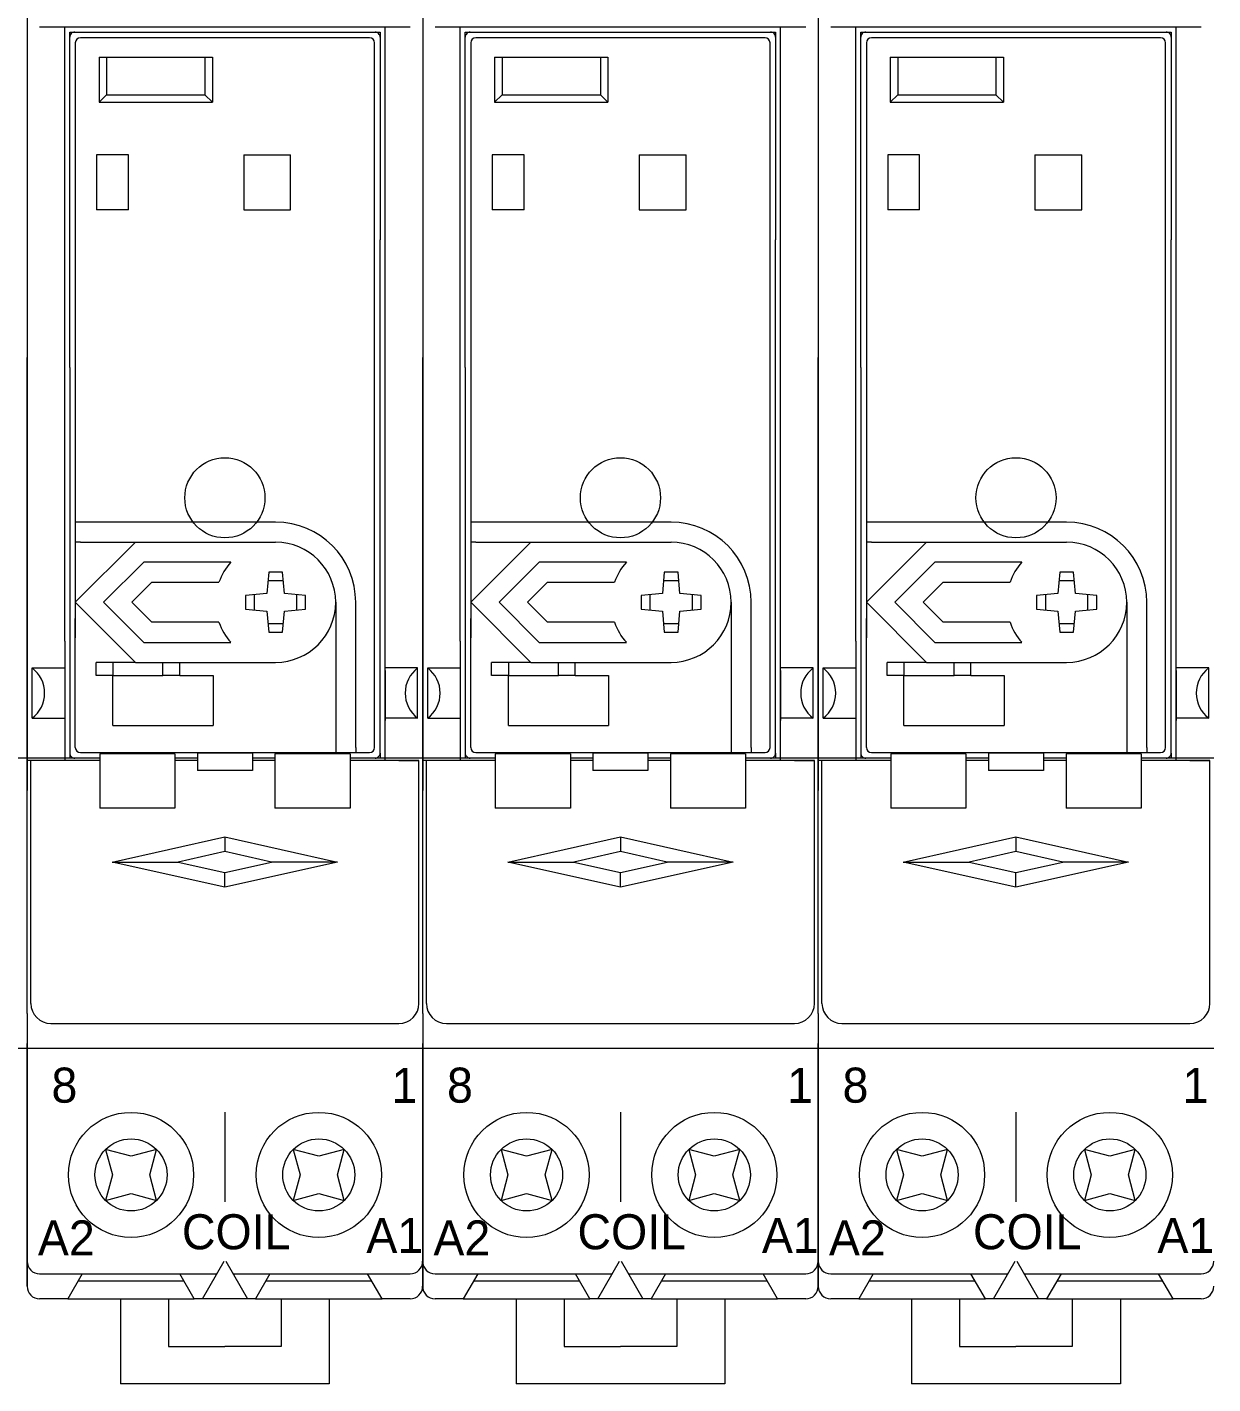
# Model space of a CAD drawing. Header units: millimetres. Extents: x -6000 to 26000, y -6000 to 26000.
# Drawn here: x 104.48 to 111.07, y -4595.72 to -4588.18 of the extents above; entities that cross this region are included whole.
import ezdxf

# ---------------------------------------------------------------- set-up
doc = ezdxf.new("R2010")
doc.units = ezdxf.units.MM
doc.header["$MEASUREMENT"] = 0
doc.linetypes.add('HIDDEN2', pattern=[2.38125, 1.5875, -0.79375])
doc.layers.add('Чертеж и Рисунок_Ном._пера__1', color=7, linetype='Continuous', lineweight=15)
doc.layers.add('Чертеж и Рисунок_Ном._пера__7', color=7, linetype='Continuous', lineweight=15)
doc.styles.add('СГЕНЕРИР_СТИЛЬ_3', font='')
doc.styles.get('СГЕНЕРИР_СТИЛЬ_3').set_extended_font_data('Arial')

msp = doc.modelspace()

# ---------------------------------------------------------------- linework, layer by layer
at = {"layer": 'Чертеж и Рисунок_Ном._пера__7', "color": 7, "linetype": 'Continuous', "lineweight": 15}
for p, q in [((104.4845, -4583.932), (104.4845, -4590.0174)), ((104.4845, -4583.932), (104.4845, -4590.0174)), ((106.6823, -4583.932), (106.6823, -4590.0174)), ((106.6823, -4583.932), (106.6823, -4590.0174)), ((108.8801, -4583.932), (108.8801, -4590.0174)), ((108.8801, -4583.932), (108.8801, -4590.0174)), ((106.6127, -4588.1815), (104.554, -4588.1815)), ((104.6931, -4591.5926), (104.6931, -4588.1815)), ((104.721, -4588.2371), (104.721, -4588.2093)), ((104.721, -4588.2093), (106.4458, -4588.2093)), ((104.721, -4588.9187), (104.721, -4588.2371)), ((106.3867, -4588.2406), (104.7801, -4588.2406)), ((106.418, -4588.2093), (106.4458, -4588.2093)), ((106.4458, -4588.2093), (106.4458, -4588.2371)), ((106.4458, -4588.2093), (106.4458, -4589.3638)), ((106.4736, -4592.2571), (106.4736, -4588.1815)), ((108.8105, -4588.1815), (106.7518, -4588.1815)), ((106.8909, -4591.5926), (106.8909, -4588.1815)), ((106.9187, -4588.2371), (106.9187, -4588.2093)), ((106.9187, -4588.2093), (108.6436, -4588.2093)), ((106.9187, -4588.9187), (106.9187, -4588.2371)), ((108.5845, -4588.2406), (106.9779, -4588.2406)), ((108.6158, -4588.2093), (108.6436, -4588.2093)), ((108.6436, -4588.2093), (108.6436, -4588.2371)), ((108.6436, -4588.2093), (108.6436, -4589.3638)), ((108.6714, -4592.2571), (108.6714, -4588.1815)), ((111.0083, -4588.1815), (108.9496, -4588.1815)), ((109.0887, -4591.5926), (109.0887, -4588.1815)), ((109.1165, -4588.2371), (109.1165, -4588.2093)), ((109.1165, -4588.2093), (110.8414, -4588.2093)), ((109.1165, -4588.9187), (109.1165, -4588.2371)), ((110.7822, -4588.2406), (109.1756, -4588.2406)), ((110.8135, -4588.2093), (110.8414, -4588.2093)), ((110.8414, -4588.2093), (110.8414, -4588.2371)), ((110.8414, -4588.2093), (110.8414, -4589.3638)), ((110.8692, -4592.2571), (110.8692, -4588.1815)), ((104.7523, -4588.2684), (104.7523, -4590.9322)), ((106.4145, -4592.1841), (106.4145, -4588.2684)), ((106.95, -4588.2684), (106.95, -4590.9322)), ((108.6123, -4592.1841), (108.6123, -4588.2684)), ((109.1478, -4588.2684), (109.1478, -4590.9322)), ((110.8101, -4592.1841), (110.8101, -4588.2684)), ((104.8844, -4588.3484), (105.5138, -4588.3484)), ((104.8844, -4588.3484), (104.8844, -4588.5988)), ((104.9261, -4588.3484), (104.9261, -4588.5571)), ((105.4721, -4588.3484), (105.4721, -4588.5571)), ((105.5138, -4588.3484), (105.5138, -4588.5988)), ((107.0822, -4588.3484), (107.7116, -4588.3484)), ((107.0822, -4588.3484), (107.0822, -4588.5988)), ((107.1239, -4588.3484), (107.1239, -4588.5571)), ((107.6699, -4588.3484), (107.6699, -4588.5571)), ((107.7116, -4588.3484), (107.7116, -4588.5988)), ((109.28, -4588.3484), (109.9094, -4588.3484)), ((109.28, -4588.3484), (109.28, -4588.5988)), ((109.3217, -4588.3484), (109.3217, -4588.5571)), ((109.8677, -4588.3484), (109.8677, -4588.5571)), ((109.9094, -4588.3484), (109.9094, -4588.5988)), ((104.8844, -4588.5988), (104.9261, -4588.5571)), ((104.9261, -4588.5571), (105.4721, -4588.5571)), ((105.5138, -4588.5988), (105.4721, -4588.5571)), ((107.0822, -4588.5988), (107.1239, -4588.5571)), ((107.1239, -4588.5571), (107.6699, -4588.5571)), ((107.7116, -4588.5988), (107.6699, -4588.5571)), ((109.28, -4588.5988), (109.3217, -4588.5571)), ((109.3217, -4588.5571), (109.8677, -4588.5571)), ((109.9094, -4588.5988), (109.8677, -4588.5571)), ((104.8844, -4588.5988), (105.5138, -4588.5988)), ((107.0822, -4588.5988), (107.7116, -4588.5988)), ((109.28, -4588.5988), (109.9094, -4588.5988)), ((104.721, -4589.3638), (104.721, -4588.9187)), ((105.0478, -4588.8909), (104.8705, -4588.8909)), ((104.8705, -4588.8909), (104.8705, -4589.1969)), ((105.0478, -4589.1969), (105.0478, -4588.8909)), ((105.6877, -4588.8909), (105.9485, -4588.8909)), ((105.6877, -4588.8909), (105.6877, -4589.1969)), ((105.9485, -4589.1969), (105.9485, -4588.8909)), ((106.9187, -4589.3638), (106.9187, -4588.9187)), ((107.2456, -4588.8909), (107.0683, -4588.8909)), ((107.0683, -4588.8909), (107.0683, -4589.1969)), ((107.2456, -4589.1969), (107.2456, -4588.8909)), ((107.8855, -4588.8909), (108.1463, -4588.8909)), ((107.8855, -4588.8909), (107.8855, -4589.1969)), ((108.1463, -4589.1969), (108.1463, -4588.8909)), ((109.1165, -4589.3638), (109.1165, -4588.9187)), ((109.4434, -4588.8909), (109.2661, -4588.8909)), ((109.2661, -4588.8909), (109.2661, -4589.1969)), ((109.4434, -4589.1969), (109.4434, -4588.8909)), ((110.0833, -4588.8909), (110.3441, -4588.8909)), ((110.0833, -4588.8909), (110.0833, -4589.1969)), ((110.3441, -4589.1969), (110.3441, -4588.8909)), ((104.752, -4588.9883), (104.752, -4591.5755)), ((106.4147, -4591.5755), (106.4147, -4588.9883)), ((106.9498, -4588.9883), (106.9498, -4591.5755)), ((108.6125, -4591.5755), (108.6125, -4588.9883)), ((109.1476, -4588.9883), (109.1476, -4591.5755)), ((110.8103, -4591.5755), (110.8103, -4588.9883)), ((105.0478, -4589.1969), (104.8705, -4589.1969)), ((105.6877, -4589.1969), (105.9485, -4589.1969)), ((107.2456, -4589.1969), (107.0683, -4589.1969)), ((107.8855, -4589.1969), (108.1463, -4589.1969)), ((109.4434, -4589.1969), (109.2661, -4589.1969)), ((110.0833, -4589.1969), (110.3441, -4589.1969)), ((104.721, -4590.0732), (104.721, -4589.3638)), ((106.4458, -4592.2154), (106.4458, -4589.3638)), ((106.9187, -4590.0732), (106.9187, -4589.3638)), ((108.6436, -4592.2154), (108.6436, -4589.3638)), ((109.1165, -4590.0732), (109.1165, -4589.3638)), ((110.8414, -4592.2154), (110.8414, -4589.3638)), ((104.4845, -4593.662), (104.4845, -4590.0174)), ((104.4845, -4590.0174), (104.4845, -4592.2849)), ((106.6823, -4593.662), (106.6823, -4590.0174)), ((106.6823, -4590.0174), (106.6823, -4592.2849)), ((108.8801, -4593.662), (108.8801, -4590.0174)), ((108.8801, -4590.0174), (108.8801, -4592.2849)), ((104.721, -4590.0732), (104.721, -4592.2432)), ((106.9187, -4590.0732), (106.9187, -4592.2432)), ((109.1165, -4590.0732), (109.1165, -4592.2432)), ((104.7801, -4590.9322), (104.7523, -4590.9322)), ((104.7523, -4590.9322), (104.7523, -4591.0435)), ((105.8651, -4590.9322), (104.7801, -4590.9322)), ((106.9779, -4590.9322), (106.95, -4590.9322)), ((106.95, -4590.9322), (106.95, -4591.0435)), ((108.0628, -4590.9322), (106.9779, -4590.9322)), ((109.1756, -4590.9322), (109.1478, -4590.9322)), ((109.1478, -4590.9322), (109.1478, -4591.0435)), ((110.2606, -4590.9322), (109.1756, -4590.9322)), ((104.7801, -4591.0435), (104.7523, -4591.0435)), ((104.7523, -4591.0435), (104.7523, -4591.3773)), ((104.7523, -4591.3773), (105.0861, -4591.0435)), ((104.7801, -4591.0435), (105.8651, -4591.0435)), ((106.9779, -4591.0435), (106.95, -4591.0435)), ((106.95, -4591.0435), (106.95, -4591.3773)), ((106.95, -4591.3773), (107.2839, -4591.0435)), ((106.9779, -4591.0435), (108.0628, -4591.0435)), ((109.1756, -4591.0435), (109.1478, -4591.0435)), ((109.1478, -4591.0435), (109.1478, -4591.3773)), ((109.1478, -4591.3773), (109.4817, -4591.0435)), ((109.1756, -4591.0435), (110.2606, -4591.0435)), ((105.1322, -4591.1548), (104.9096, -4591.3773)), ((105.6162, -4591.1548), (105.1322, -4591.1548)), ((107.33, -4591.1548), (107.1074, -4591.3773)), ((107.814, -4591.1548), (107.33, -4591.1548)), ((109.5278, -4591.1548), (109.3052, -4591.3773)), ((110.0118, -4591.1548), (109.5278, -4591.1548)), ((105.067, -4591.3773), (105.1783, -4591.266)), ((105.1783, -4591.266), (105.5503, -4591.266)), ((105.8268, -4591.2104), (105.8165, -4591.3287)), ((105.9075, -4591.2588), (105.8226, -4591.2588)), ((105.9033, -4591.2104), (105.8268, -4591.2104)), ((105.9137, -4591.3287), (105.9033, -4591.2104)), ((107.2648, -4591.3773), (107.3761, -4591.266)), ((107.3761, -4591.266), (107.7481, -4591.266)), ((108.0246, -4591.2104), (108.0142, -4591.3287)), ((108.1053, -4591.2588), (108.0203, -4591.2588)), ((108.1011, -4591.2104), (108.0246, -4591.2104)), ((108.1114, -4591.3287), (108.1011, -4591.2104)), ((109.4626, -4591.3773), (109.5738, -4591.266)), ((109.5738, -4591.266), (109.9459, -4591.266)), ((110.2224, -4591.2104), (110.212, -4591.3287)), ((110.3031, -4591.2588), (110.2181, -4591.2588)), ((110.2989, -4591.2104), (110.2224, -4591.2104)), ((110.3092, -4591.3287), (110.2989, -4591.2104)), ((105.8165, -4591.3287), (105.6981, -4591.3391)), ((105.6981, -4591.3391), (105.6981, -4591.4156)), ((105.7466, -4591.3348), (105.7466, -4591.4198)), ((106.032, -4591.3391), (105.9137, -4591.3287)), ((105.9835, -4591.4198), (105.9835, -4591.3348)), ((106.032, -4591.4156), (106.032, -4591.3391)), ((108.0142, -4591.3287), (107.8959, -4591.3391)), ((107.8959, -4591.3391), (107.8959, -4591.4156)), ((107.9444, -4591.3348), (107.9444, -4591.4198)), ((108.2298, -4591.3391), (108.1114, -4591.3287)), ((108.1813, -4591.4198), (108.1813, -4591.3348)), ((108.2298, -4591.4156), (108.2298, -4591.3391)), ((110.212, -4591.3287), (110.0937, -4591.3391)), ((110.0937, -4591.3391), (110.0937, -4591.4156)), ((110.1422, -4591.3348), (110.1422, -4591.4198)), ((110.4275, -4591.3391), (110.3092, -4591.3287)), ((110.3791, -4591.4198), (110.3791, -4591.3348)), ((110.4275, -4591.4156), (110.4275, -4591.3391)), ((104.7523, -4591.3773), (104.7523, -4591.4675)), ((104.7523, -4591.3773), (105.0861, -4591.7112)), ((104.9096, -4591.3773), (105.1322, -4591.5999)), ((105.1783, -4591.4886), (105.067, -4591.3773)), ((105.6981, -4591.4156), (105.8165, -4591.4259)), ((105.9137, -4591.4259), (106.032, -4591.4156)), ((106.1989, -4591.3773), (106.1989, -4592.1841)), ((106.3102, -4592.1841), (106.3102, -4591.3773)), ((106.95, -4591.3773), (106.95, -4591.4675)), ((106.95, -4591.3773), (107.2839, -4591.7112)), ((107.1074, -4591.3773), (107.33, -4591.5999)), ((107.3761, -4591.4886), (107.2648, -4591.3773)), ((107.8959, -4591.4156), (108.0142, -4591.4259)), ((108.1114, -4591.4259), (108.2298, -4591.4156)), ((108.3967, -4591.3773), (108.3967, -4592.1841)), ((108.508, -4592.1841), (108.508, -4591.3773)), ((109.1478, -4591.3773), (109.1478, -4591.4675)), ((109.1478, -4591.3773), (109.4817, -4591.7112)), ((109.3052, -4591.3773), (109.5278, -4591.5999)), ((109.5738, -4591.4886), (109.4626, -4591.3773)), ((110.0937, -4591.4156), (110.212, -4591.4259)), ((110.3092, -4591.4259), (110.4275, -4591.4156)), ((110.5945, -4591.3773), (110.5945, -4592.1841)), ((110.7057, -4592.1841), (110.7057, -4591.3773)), ((104.7523, -4592.1841), (104.7523, -4591.4675)), ((105.5503, -4591.4886), (105.1783, -4591.4886)), ((105.8165, -4591.4259), (105.8268, -4591.5442)), ((105.8226, -4591.4958), (105.9075, -4591.4958)), ((105.9033, -4591.5442), (105.9137, -4591.4259)), ((106.95, -4592.1841), (106.95, -4591.4675)), ((107.7481, -4591.4886), (107.3761, -4591.4886)), ((108.0142, -4591.4259), (108.0246, -4591.5442)), ((108.0203, -4591.4958), (108.1053, -4591.4958)), ((108.1011, -4591.5442), (108.1114, -4591.4259)), ((109.1478, -4592.1841), (109.1478, -4591.4675)), ((109.9459, -4591.4886), (109.5738, -4591.4886)), ((110.212, -4591.4259), (110.2224, -4591.5442)), ((110.2181, -4591.4958), (110.3031, -4591.4958)), ((110.2989, -4591.5442), (110.3092, -4591.4259)), ((105.8268, -4591.5442), (105.9033, -4591.5442)), ((108.0246, -4591.5442), (108.1011, -4591.5442)), ((110.2224, -4591.5442), (110.2989, -4591.5442)), ((104.6931, -4591.5926), (104.6931, -4592.2571)), ((105.1322, -4591.5999), (105.6162, -4591.5999)), ((106.8909, -4591.5926), (106.8909, -4592.2571)), ((107.33, -4591.5999), (107.814, -4591.5999)), ((109.0887, -4591.5926), (109.0887, -4592.2571)), ((109.5278, -4591.5999), (110.0118, -4591.5999)), ((104.9609, -4591.7112), (104.8677, -4591.7112)), ((104.8677, -4591.7842), (104.8677, -4591.7112)), ((104.9609, -4591.7112), (104.9609, -4591.7842)), ((105.0861, -4591.7112), (104.9609, -4591.7112)), ((105.0861, -4591.7112), (105.8651, -4591.7112)), ((105.2391, -4591.7842), (105.2391, -4591.7112)), ((105.3323, -4591.7842), (105.3323, -4591.7112)), ((107.1587, -4591.7112), (107.0655, -4591.7112)), ((107.0655, -4591.7842), (107.0655, -4591.7112)), ((107.1587, -4591.7112), (107.1587, -4591.7842)), ((107.2839, -4591.7112), (107.1587, -4591.7112)), ((107.2839, -4591.7112), (108.0628, -4591.7112)), ((107.4369, -4591.7842), (107.4369, -4591.7112)), ((107.5301, -4591.7842), (107.5301, -4591.7112)), ((109.3565, -4591.7112), (109.2633, -4591.7112)), ((109.2633, -4591.7842), (109.2633, -4591.7112)), ((109.3565, -4591.7112), (109.3565, -4591.7842)), ((109.4817, -4591.7112), (109.3565, -4591.7112)), ((109.4817, -4591.7112), (110.2606, -4591.7112)), ((109.6347, -4591.7842), (109.6347, -4591.7112)), ((109.7278, -4591.7842), (109.7278, -4591.7112)), ((104.5123, -4592.0206), (104.5123, -4591.7424)), ((104.5123, -4591.7424), (104.6931, -4591.7424)), ((104.9609, -4591.7842), (104.8677, -4591.7842)), ((104.9609, -4591.7842), (105.2391, -4591.7842)), ((104.9609, -4592.0624), (104.9609, -4591.7842)), ((105.3323, -4591.7842), (105.2391, -4591.7842)), ((105.3323, -4591.7842), (105.44, -4591.7842)), ((105.44, -4591.7842), (105.5173, -4591.7842)), ((105.5173, -4591.7842), (105.5173, -4592.0624)), ((106.6545, -4591.7424), (106.4736, -4591.7424)), ((106.4736, -4591.7564), (106.4736, -4592.0346)), ((106.6545, -4592.0206), (106.6545, -4591.7424)), ((106.7101, -4592.0206), (106.7101, -4591.7424)), ((106.7101, -4591.7424), (106.8909, -4591.7424)), ((107.1587, -4591.7842), (107.0655, -4591.7842)), ((107.1587, -4591.7842), (107.4369, -4591.7842)), ((107.1587, -4592.0624), (107.1587, -4591.7842)), ((107.5301, -4591.7842), (107.4369, -4591.7842)), ((107.5301, -4591.7842), (107.6378, -4591.7842)), ((107.6378, -4591.7842), (107.7151, -4591.7842)), ((107.7151, -4591.7842), (107.7151, -4592.0624)), ((108.8522, -4591.7424), (108.6714, -4591.7424)), ((108.6714, -4591.7564), (108.6714, -4592.0346)), ((108.8522, -4592.0206), (108.8522, -4591.7424)), ((108.9079, -4592.0206), (108.9079, -4591.7424)), ((108.9079, -4591.7424), (109.0887, -4591.7424)), ((109.3565, -4591.7842), (109.2633, -4591.7842)), ((109.3565, -4591.7842), (109.6347, -4591.7842)), ((109.3565, -4592.0624), (109.3565, -4591.7842)), ((109.7278, -4591.7842), (109.6347, -4591.7842)), ((109.7278, -4591.7842), (109.8356, -4591.7842)), ((109.8356, -4591.7842), (109.9129, -4591.7842)), ((109.9129, -4591.7842), (109.9129, -4592.0624)), ((111.05, -4591.7424), (110.8692, -4591.7424)), ((110.8692, -4591.7564), (110.8692, -4592.0346)), ((111.05, -4592.0206), (111.05, -4591.7424)), ((104.5123, -4592.0206), (104.6931, -4592.0206)), ((106.6545, -4592.0206), (106.4736, -4592.0206)), ((106.7101, -4592.0206), (106.8909, -4592.0206)), ((108.8522, -4592.0206), (108.6714, -4592.0206)), ((108.9079, -4592.0206), (109.0887, -4592.0206)), ((111.05, -4592.0206), (110.8692, -4592.0206)), ((104.9609, -4592.0624), (105.5146, -4592.0624)), ((105.5146, -4592.0624), (105.5173, -4592.0624)), ((107.1587, -4592.0624), (107.7124, -4592.0624)), ((107.7124, -4592.0624), (107.7151, -4592.0624)), ((109.3565, -4592.0624), (109.9101, -4592.0624)), ((109.9101, -4592.0624), (109.9129, -4592.0624)), ((104.4845, -4592.1458), (104.4845, -4592.2849)), ((106.6823, -4592.1458), (106.6823, -4592.2849)), ((108.8801, -4592.1458), (108.8801, -4592.2849)), ((104.4845, -4592.2432), (104.0811, -4592.2432)), ((104.8879, -4592.2432), (104.4845, -4592.2432)), ((104.8879, -4592.2432), (104.721, -4592.2432)), ((104.7801, -4592.2119), (105.5547, -4592.2119)), ((104.8879, -4592.2201), (104.8879, -4592.5214)), ((105.3052, -4592.2201), (104.8879, -4592.2201)), ((105.3052, -4592.2201), (105.3052, -4592.5214)), ((105.4304, -4592.2432), (105.3052, -4592.2432)), ((105.4304, -4592.2153), (105.4304, -4592.3128)), ((105.7364, -4592.2153), (105.4304, -4592.2153)), ((105.5547, -4592.2119), (106.1989, -4592.2119)), ((105.7364, -4592.2153), (105.7364, -4592.3128)), ((105.8616, -4592.2432), (105.7364, -4592.2432)), ((105.8616, -4592.2432), (105.7364, -4592.2432)), ((106.2789, -4592.2201), (105.8616, -4592.2201)), ((105.8616, -4592.2201), (105.8616, -4592.5214)), ((106.1989, -4592.1841), (106.1989, -4592.2119)), ((106.1989, -4592.2119), (106.3102, -4592.2119)), ((106.2789, -4592.2201), (106.2789, -4592.5214)), ((106.4458, -4592.2432), (106.2789, -4592.2432)), ((106.6823, -4592.2432), (106.2789, -4592.2432)), ((106.3102, -4592.1841), (106.3102, -4592.2119)), ((106.3102, -4592.2119), (106.3867, -4592.2119)), ((106.4458, -4592.2154), (106.4458, -4592.2432)), ((107.0857, -4592.2432), (106.6823, -4592.2432)), ((107.0857, -4592.2432), (106.9187, -4592.2432)), ((106.9779, -4592.2119), (107.7524, -4592.2119)), ((107.0857, -4592.2201), (107.0857, -4592.5214)), ((107.503, -4592.2201), (107.0857, -4592.2201)), ((107.503, -4592.2201), (107.503, -4592.5214)), ((107.6282, -4592.2432), (107.503, -4592.2432)), ((107.6282, -4592.2153), (107.6282, -4592.3128)), ((107.9342, -4592.2153), (107.6282, -4592.2153)), ((107.7524, -4592.2119), (108.3967, -4592.2119)), ((107.9342, -4592.2153), (107.9342, -4592.3128)), ((108.0594, -4592.2432), (107.9342, -4592.2432)), ((108.0594, -4592.2432), (107.9342, -4592.2432)), ((108.4767, -4592.2201), (108.0594, -4592.2201)), ((108.0594, -4592.2201), (108.0594, -4592.5214)), ((108.3967, -4592.1841), (108.3967, -4592.2119)), ((108.3967, -4592.2119), (108.508, -4592.2119)), ((108.4767, -4592.2201), (108.4767, -4592.5214)), ((108.6436, -4592.2432), (108.4767, -4592.2432)), ((108.8801, -4592.2432), (108.4767, -4592.2432)), ((108.508, -4592.1841), (108.508, -4592.2119)), ((108.508, -4592.2119), (108.5845, -4592.2119)), ((108.6436, -4592.2154), (108.6436, -4592.2432)), ((109.2834, -4592.2432), (108.8801, -4592.2432)), ((109.2834, -4592.2432), (109.1165, -4592.2432)), ((109.1756, -4592.2119), (109.9502, -4592.2119)), ((109.2834, -4592.2201), (109.2834, -4592.5214)), ((109.7007, -4592.2201), (109.2834, -4592.2201)), ((109.7007, -4592.2201), (109.7007, -4592.5214)), ((109.8259, -4592.2432), (109.7007, -4592.2432)), ((109.8259, -4592.2153), (109.8259, -4592.3128)), ((110.1319, -4592.2153), (109.8259, -4592.2153)), ((109.9502, -4592.2119), (110.5945, -4592.2119)), ((110.1319, -4592.2153), (110.1319, -4592.3128)), ((110.2571, -4592.2432), (110.1319, -4592.2432)), ((110.2571, -4592.2432), (110.1319, -4592.2432)), ((110.6744, -4592.2201), (110.2571, -4592.2201)), ((110.2571, -4592.2201), (110.2571, -4592.5214)), ((110.5945, -4592.1841), (110.5945, -4592.2119)), ((110.5945, -4592.2119), (110.7057, -4592.2119)), ((110.6744, -4592.2201), (110.6744, -4592.5214)), ((110.8414, -4592.2432), (110.6744, -4592.2432)), ((111.0778, -4592.2432), (110.6744, -4592.2432)), ((110.7057, -4592.1841), (110.7057, -4592.2119)), ((110.7057, -4592.2119), (110.7822, -4592.2119)), ((110.8414, -4592.2154), (110.8414, -4592.2432)), ((104.8879, -4592.2571), (104.4845, -4592.2571)), ((104.4845, -4592.2849), (104.4845, -4592.424)), ((104.4845, -4592.2849), (104.4845, -4592.424)), ((104.6166, -4592.2571), (104.5054, -4592.2571)), ((104.5054, -4592.8135), (104.5054, -4592.2571)), ((104.8879, -4592.2571), (104.6166, -4592.2571)), ((105.4304, -4592.2571), (105.3052, -4592.2571)), ((105.4304, -4592.2571), (105.3052, -4592.2571)), ((105.7364, -4592.3128), (105.4304, -4592.3128)), ((105.8616, -4592.2571), (105.7364, -4592.2571)), ((105.8616, -4592.2571), (105.7364, -4592.2571)), ((106.6614, -4592.2571), (106.2789, -4592.2571)), ((106.5501, -4592.2571), (106.2789, -4592.2571)), ((106.5501, -4592.2571), (106.6614, -4592.2571)), ((106.6614, -4592.8135), (106.6614, -4592.2571)), ((107.0857, -4592.2571), (106.6823, -4592.2571)), ((106.6823, -4592.2849), (106.6823, -4592.424)), ((106.6823, -4592.2849), (106.6823, -4592.424)), ((106.8144, -4592.2571), (106.7031, -4592.2571)), ((106.7031, -4592.8135), (106.7031, -4592.2571)), ((107.0857, -4592.2571), (106.8144, -4592.2571)), ((107.6282, -4592.2571), (107.503, -4592.2571)), ((107.6282, -4592.2571), (107.503, -4592.2571)), ((107.9342, -4592.3128), (107.6282, -4592.3128)), ((108.0594, -4592.2571), (107.9342, -4592.2571)), ((108.0594, -4592.2571), (107.9342, -4592.2571)), ((108.8592, -4592.2571), (108.4767, -4592.2571)), ((108.7479, -4592.2571), (108.4767, -4592.2571)), ((108.7479, -4592.2571), (108.8592, -4592.2571)), ((108.8592, -4592.8135), (108.8592, -4592.2571)), ((109.2834, -4592.2571), (108.8801, -4592.2571)), ((108.8801, -4592.2849), (108.8801, -4592.424)), ((108.8801, -4592.2849), (108.8801, -4592.424)), ((109.0122, -4592.2571), (108.9009, -4592.2571)), ((108.9009, -4592.8135), (108.9009, -4592.2571)), ((109.2834, -4592.2571), (109.0122, -4592.2571)), ((109.8259, -4592.2571), (109.7007, -4592.2571)), ((109.8259, -4592.2571), (109.7007, -4592.2571)), ((110.1319, -4592.3128), (109.8259, -4592.3128)), ((110.2571, -4592.2571), (110.1319, -4592.2571)), ((110.2571, -4592.2571), (110.1319, -4592.2571)), ((111.057, -4592.2571), (110.6744, -4592.2571)), ((110.9457, -4592.2571), (110.6744, -4592.2571)), ((110.9457, -4592.2571), (111.057, -4592.2571)), ((111.057, -4592.8135), (111.057, -4592.2571)), ((104.4845, -4593.662), (104.4845, -4592.3406)), ((106.6823, -4593.662), (106.6823, -4592.3406)), ((108.8801, -4593.662), (108.8801, -4592.3406)), ((105.3052, -4592.5214), (104.8879, -4592.5214)), ((106.2789, -4592.5214), (105.8616, -4592.5214)), ((107.503, -4592.5214), (107.0857, -4592.5214)), ((108.4767, -4592.5214), (108.0594, -4592.5214)), ((109.7007, -4592.5214), (109.2834, -4592.5214)), ((110.6744, -4592.5214), (110.2571, -4592.5214)), ((104.9574, -4592.8205), (105.5834, -4592.6814)), ((105.5834, -4592.6814), (106.2093, -4592.8205)), ((105.5834, -4592.6814), (105.5834, -4592.7628)), ((107.1552, -4592.8205), (107.7812, -4592.6814)), ((107.7812, -4592.6814), (108.4071, -4592.8205)), ((107.7812, -4592.6814), (107.7812, -4592.7628)), ((109.353, -4592.8205), (109.9789, -4592.6814)), ((109.9789, -4592.6814), (110.6049, -4592.8205)), ((109.9789, -4592.6814), (109.9789, -4592.7628)), ((105.5834, -4592.7628), (105.3237, -4592.8205)), ((105.843, -4592.8205), (105.5834, -4592.7628)), ((107.7812, -4592.7628), (107.5215, -4592.8205)), ((108.0408, -4592.8205), (107.7812, -4592.7628)), ((109.9789, -4592.7628), (109.7193, -4592.8205)), ((110.2386, -4592.8205), (109.9789, -4592.7628)), ((104.5054, -4593.6064), (104.5054, -4592.8135)), ((105.5834, -4592.9596), (104.9574, -4592.8205)), ((104.9574, -4592.8205), (105.3237, -4592.8205)), ((105.3237, -4592.8205), (105.5834, -4592.8782)), ((106.2093, -4592.8205), (105.5834, -4592.9596)), ((105.5834, -4592.8782), (105.843, -4592.8205)), ((106.2093, -4592.8205), (105.843, -4592.8205)), ((106.6614, -4593.6064), (106.6614, -4592.8135)), ((106.7031, -4593.6064), (106.7031, -4592.8135)), ((107.7812, -4592.9596), (107.1552, -4592.8205)), ((107.1552, -4592.8205), (107.5215, -4592.8205)), ((107.5215, -4592.8205), (107.7812, -4592.8782)), ((108.4071, -4592.8205), (107.7812, -4592.9596)), ((107.7812, -4592.8782), (108.0408, -4592.8205)), ((108.4071, -4592.8205), (108.0408, -4592.8205)), ((108.8592, -4593.6064), (108.8592, -4592.8135)), ((108.9009, -4593.6064), (108.9009, -4592.8135)), ((109.9789, -4592.9596), (109.353, -4592.8205)), ((109.353, -4592.8205), (109.7193, -4592.8205)), ((109.7193, -4592.8205), (109.9789, -4592.8782)), ((110.6049, -4592.8205), (109.9789, -4592.9596)), ((109.9789, -4592.8782), (110.2386, -4592.8205)), ((110.6049, -4592.8205), (110.2386, -4592.8205)), ((111.057, -4593.6064), (111.057, -4592.8135)), ((105.5834, -4592.9596), (105.5834, -4592.8782)), ((107.7812, -4592.9596), (107.7812, -4592.8782)), ((109.9789, -4592.9596), (109.9789, -4592.8782)), ((104.4845, -4593.662), (104.4845, -4595.1782)), ((104.4845, -4593.662), (104.4845, -4595.1782)), ((106.6823, -4593.662), (106.6823, -4595.1782)), ((106.6823, -4593.662), (106.6823, -4595.1782)), ((108.8801, -4593.662), (108.8801, -4595.1782)), ((108.8801, -4593.662), (108.8801, -4595.1782)), ((104.6166, -4593.7177), (106.5502, -4593.7177)), ((106.8144, -4593.7177), (108.7479, -4593.7177)), ((109.0122, -4593.7177), (110.9457, -4593.7177)), ((104.4845, -4593.9111), (104.4845, -4593.8289)), ((104.4845, -4593.8289), (104.4845, -4593.9111)), ((106.6823, -4593.9111), (106.6823, -4593.8289)), ((106.6823, -4593.8289), (106.6823, -4593.9111)), ((108.8801, -4593.9111), (108.8801, -4593.8289)), ((108.8801, -4593.8289), (108.8801, -4593.9111)), ((104.4845, -4593.8568), (102.2867, -4593.8568)), ((104.4845, -4593.8568), (102.2867, -4593.8568)), ((106.6823, -4593.8568), (104.4845, -4593.8568)), ((106.6823, -4593.8568), (104.4845, -4593.8568)), ((108.8801, -4593.8568), (106.6823, -4593.8568)), ((108.8801, -4593.8568), (106.6823, -4593.8568)), ((111.0778, -4593.8568), (108.8801, -4593.8568)), ((111.0778, -4593.8568), (108.8801, -4593.8568)), ((104.4845, -4595.0391), (104.4845, -4593.9111)), ((104.4845, -4593.9111), (104.4845, -4595.0391)), ((106.6823, -4595.0391), (106.6823, -4593.9111)), ((106.6823, -4593.9111), (106.6823, -4595.0391)), ((108.8801, -4595.0391), (108.8801, -4593.9111)), ((108.8801, -4593.9111), (108.8801, -4595.0391)), ((105.5834, -4594.2098), (105.5834, -4594.708)), ((107.7812, -4594.2098), (107.7812, -4594.708)), ((109.9789, -4594.2098), (109.9789, -4594.708)), ((104.9201, -4594.4176), (104.9581, -4594.5592)), ((105.0618, -4594.4555), (104.9201, -4594.4176)), ((105.2034, -4594.4176), (105.0618, -4594.4555)), ((105.1654, -4594.5592), (105.2034, -4594.4176)), ((106.105, -4594.4555), (105.9634, -4594.4176)), ((105.9634, -4594.4176), (106.0013, -4594.5592)), ((106.2466, -4594.4176), (106.105, -4594.4555)), ((106.2087, -4594.5592), (106.2466, -4594.4176)), ((107.1179, -4594.4176), (107.1558, -4594.5592)), ((107.2595, -4594.4555), (107.1179, -4594.4176)), ((107.4012, -4594.4176), (107.2595, -4594.4555)), ((107.3632, -4594.5592), (107.4012, -4594.4176)), ((108.3028, -4594.4555), (108.1611, -4594.4176)), ((108.1611, -4594.4176), (108.1991, -4594.5592)), ((108.4444, -4594.4176), (108.3028, -4594.4555)), ((108.4065, -4594.5592), (108.4444, -4594.4176)), ((109.3157, -4594.4176), (109.3536, -4594.5592)), ((109.4573, -4594.4555), (109.3157, -4594.4176)), ((109.599, -4594.4176), (109.4573, -4594.4555)), ((109.561, -4594.5592), (109.599, -4594.4176)), ((110.5006, -4594.4555), (110.3589, -4594.4176)), ((110.3589, -4594.4176), (110.3969, -4594.5592)), ((110.6422, -4594.4176), (110.5006, -4594.4555)), ((110.6043, -4594.5592), (110.6422, -4594.4176)), ((104.9581, -4594.5592), (104.9201, -4594.7009)), ((105.2034, -4594.7009), (105.1654, -4594.5592)), ((106.0013, -4594.5592), (105.9634, -4594.7009)), ((106.2466, -4594.7009), (106.2087, -4594.5592)), ((107.1558, -4594.5592), (107.1179, -4594.7009)), ((107.4012, -4594.7009), (107.3632, -4594.5592)), ((108.1991, -4594.5592), (108.1611, -4594.7009)), ((108.4444, -4594.7009), (108.4065, -4594.5592)), ((109.3536, -4594.5592), (109.3157, -4594.7009)), ((109.599, -4594.7009), (109.561, -4594.5592)), ((110.3969, -4594.5592), (110.3589, -4594.7009)), ((110.6422, -4594.7009), (110.6043, -4594.5592)), ((104.9201, -4594.7009), (105.0618, -4594.6629)), ((105.0618, -4594.6629), (105.2034, -4594.7009)), ((105.9634, -4594.7009), (106.105, -4594.6629)), ((106.105, -4594.6629), (106.2466, -4594.7009)), ((107.1179, -4594.7009), (107.2595, -4594.6629)), ((107.2595, -4594.6629), (107.4012, -4594.7009)), ((108.1611, -4594.7009), (108.3028, -4594.6629)), ((108.3028, -4594.6629), (108.4444, -4594.7009)), ((109.3157, -4594.7009), (109.4573, -4594.6629)), ((109.4573, -4594.6629), (109.599, -4594.7009)), ((110.3589, -4594.7009), (110.5006, -4594.6629)), ((110.5006, -4594.6629), (110.6422, -4594.7009)), ((104.4845, -4595.1782), (104.4845, -4595.0391)), ((104.4845, -4595.0391), (104.4845, -4595.1782)), ((105.4582, -4595.2478), (105.5787, -4595.0391)), ((105.5881, -4595.0391), (105.7086, -4595.2478)), ((106.6823, -4595.1782), (106.6823, -4595.0391)), ((106.6823, -4595.0391), (106.6823, -4595.1782)), ((107.656, -4595.2478), (107.7764, -4595.0391)), ((107.7859, -4595.0391), (107.9063, -4595.2478)), ((108.8801, -4595.1782), (108.8801, -4595.0391)), ((108.8801, -4595.0391), (108.8801, -4595.1782)), ((109.8538, -4595.2478), (109.9742, -4595.0391)), ((109.9837, -4595.0391), (110.1041, -4595.2478)), ((104.554, -4595.1087), (105.5385, -4595.1087)), ((104.7905, -4595.1087), (104.7102, -4595.2478)), ((105.4133, -4595.2478), (105.333, -4595.1087)), ((105.6283, -4595.1087), (106.6127, -4595.1087)), ((105.8338, -4595.1087), (105.7535, -4595.2478)), ((106.4566, -4595.2478), (106.3763, -4595.1087)), ((106.7518, -4595.1087), (107.7363, -4595.1087)), ((106.9883, -4595.1087), (106.908, -4595.2478)), ((107.6111, -4595.2478), (107.5308, -4595.1087)), ((107.826, -4595.1087), (108.8105, -4595.1087)), ((108.0315, -4595.1087), (107.9512, -4595.2478)), ((108.6543, -4595.2478), (108.574, -4595.1087)), ((108.9496, -4595.1087), (109.9341, -4595.1087)), ((109.1861, -4595.1087), (109.1058, -4595.2478)), ((109.8089, -4595.2478), (109.7286, -4595.1087)), ((110.0238, -4595.1087), (111.0083, -4595.1087)), ((110.2293, -4595.1087), (110.149, -4595.2478)), ((110.8521, -4595.2478), (110.7718, -4595.1087)), ((105.3571, -4595.1504), (104.7664, -4595.1504)), ((106.4003, -4595.1504), (105.8097, -4595.1504)), ((107.5549, -4595.1504), (106.9642, -4595.1504)), ((108.5981, -4595.1504), (108.0074, -4595.1504)), ((109.7527, -4595.1504), (109.162, -4595.1504)), ((110.7959, -4595.1504), (110.2052, -4595.1504)), ((104.7102, -4595.2478), (104.554, -4595.2478)), ((104.7102, -4595.2478), (105.4133, -4595.2478)), ((105.0033, -4595.2478), (105.0033, -4595.7202)), ((105.2704, -4595.2478), (105.2704, -4595.5121)), ((105.4582, -4595.2478), (105.4133, -4595.2478)), ((105.7086, -4595.2478), (105.4582, -4595.2478)), ((105.7535, -4595.2478), (105.7086, -4595.2478)), ((105.7535, -4595.2478), (106.4566, -4595.2478)), ((105.8964, -4595.2478), (105.8964, -4595.5121)), ((106.1634, -4595.2478), (106.1634, -4595.7202)), ((106.6127, -4595.2478), (106.4566, -4595.2478)), ((106.908, -4595.2478), (106.7518, -4595.2478)), ((106.908, -4595.2478), (107.6111, -4595.2478)), ((107.2011, -4595.2478), (107.2011, -4595.7202)), ((107.4682, -4595.2478), (107.4682, -4595.5121)), ((107.656, -4595.2478), (107.6111, -4595.2478)), ((107.9063, -4595.2478), (107.656, -4595.2478)), ((107.9512, -4595.2478), (107.9063, -4595.2478)), ((107.9512, -4595.2478), (108.6543, -4595.2478)), ((108.0941, -4595.2478), (108.0941, -4595.5121)), ((108.3612, -4595.2478), (108.3612, -4595.7202)), ((108.8105, -4595.2478), (108.6543, -4595.2478)), ((109.1058, -4595.2478), (108.9496, -4595.2478)), ((109.1058, -4595.2478), (109.8089, -4595.2478)), ((109.3989, -4595.2478), (109.3989, -4595.7202)), ((109.666, -4595.2478), (109.666, -4595.5121)), ((109.8538, -4595.2478), (109.8089, -4595.2478)), ((110.1041, -4595.2478), (109.8538, -4595.2478)), ((110.149, -4595.2478), (110.1041, -4595.2478)), ((110.149, -4595.2478), (110.8521, -4595.2478)), ((110.2919, -4595.2478), (110.2919, -4595.5121)), ((110.559, -4595.2478), (110.559, -4595.7202)), ((111.0083, -4595.2478), (110.8521, -4595.2478)), ((105.2704, -4595.5121), (105.5834, -4595.5121)), ((105.8964, -4595.5121), (105.5834, -4595.5121)), ((107.4682, -4595.5121), (107.7812, -4595.5121)), ((108.0941, -4595.5121), (107.7812, -4595.5121)), ((109.666, -4595.5121), (109.9789, -4595.5121)), ((110.2919, -4595.5121), (109.9789, -4595.5121)), ((106.1634, -4595.7202), (105.0033, -4595.7202)), ((108.3612, -4595.7202), (107.2011, -4595.7202)), ((110.559, -4595.7202), (109.3989, -4595.7202))]:
    msp.add_line(p, q, dxfattribs=at)
at = {"layer": 'Чертеж и Рисунок_Ном._пера__7', "color": 7, "linetype": 'HIDDEN2', "lineweight": 15}
for centre in [(105.5834, -4590.7966), (107.7812, -4590.7966), (109.9789, -4590.7966)]:
    msp.add_circle(centre, 0.2226, dxfattribs=at)
at = {"layer": 'Чертеж и Рисунок_Ном._пера__7', "color": 7, "linetype": 'Continuous', "lineweight": 15}
for centre, radius in [((105.0618, -4594.5592), 0.3477), ((106.105, -4594.5592), 0.3477), ((107.2595, -4594.5592), 0.3477), ((108.3028, -4594.5592), 0.3477), ((109.4573, -4594.5592), 0.3477), ((110.5006, -4594.5592), 0.3477), ((105.0618, -4594.5592), 0.2003), ((106.105, -4594.5592), 0.2003), ((107.2595, -4594.5592), 0.2003), ((108.3028, -4594.5592), 0.2003), ((109.4573, -4594.5592), 0.2003), ((110.5006, -4594.5592), 0.2003)]:
    msp.add_circle(centre, radius, dxfattribs=at)
for centre, radius, start, end in [((104.7488, -4588.2371), 0.0278, 89.9991, 180.0009), ((104.7801, -4588.2684), 0.0278, 90, 180), ((106.3867, -4588.2684), 0.0278, 0, 90), ((106.418, -4588.2371), 0.0278, 359.9991, 90.0009), ((106.9466, -4588.2371), 0.0278, 89.9991, 180.0009), ((106.9779, -4588.2684), 0.0278, 90, 180), ((108.5845, -4588.2684), 0.0278, 0, 90), ((108.6158, -4588.2371), 0.0278, 359.9991, 90.0009), ((109.1443, -4588.2371), 0.0278, 89.9991, 180.0009), ((109.1756, -4588.2684), 0.0278, 90, 180), ((110.7822, -4588.2684), 0.0278, 0, 90), ((110.8135, -4588.2371), 0.0278, 359.9991, 90.0009), ((105.8651, -4591.3773), 0.4451, 0, 90), ((108.0628, -4591.3773), 0.4451, 0, 90), ((110.2606, -4591.3773), 0.4451, 0, 90), ((105.8651, -4591.3773), 0.3338, 0, 90), ((108.0628, -4591.3773), 0.3338, 0, 90), ((110.2606, -4591.3773), 0.3338, 0, 90), ((105.8651, -4591.3773), 0.3338, 138.18969, 160.52878), ((108.0628, -4591.3773), 0.3338, 138.18969, 160.52878), ((110.2606, -4591.3773), 0.3338, 138.18969, 160.52878), ((105.8651, -4591.3773), 0.3338, 270, 0), ((108.0628, -4591.3773), 0.3338, 270, 0), ((110.2606, -4591.3773), 0.3338, 270, 0), ((105.8651, -4591.3773), 0.3338, 199.47122, 221.81031), ((108.0628, -4591.3773), 0.3338, 199.47122, 221.81031), ((110.2606, -4591.3773), 0.3338, 199.47122, 221.81031), ((104.408, -4591.8815), 0.1739, 306.8699, 53.1301), ((106.7588, -4591.8815), 0.1739, 126.8699, 233.1301), ((106.6058, -4591.8815), 0.1739, 306.8699, 53.1301), ((108.9566, -4591.8815), 0.1739, 126.8699, 233.1301), ((108.8035, -4591.8815), 0.1739, 306.8699, 53.1301), ((111.1543, -4591.8815), 0.1739, 126.8699, 233.1301), ((104.7488, -4592.2154), 0.0278, 179.9991, 270.0009), ((104.7801, -4592.1841), 0.0278, 180, 270), ((106.3867, -4592.1841), 0.0278, 270, 0), ((106.418, -4592.2154), 0.0278, 269.9991, 0.0009), ((106.9466, -4592.2154), 0.0278, 179.9991, 270.0009), ((106.9779, -4592.1841), 0.0278, 180, 270), ((108.5845, -4592.1841), 0.0278, 270, 0), ((108.6158, -4592.2154), 0.0278, 269.9991, 0.0009), ((109.1443, -4592.2154), 0.0278, 179.9991, 270.0009), ((109.1756, -4592.1841), 0.0278, 180, 270), ((110.7822, -4592.1841), 0.0278, 270, 0), ((110.8135, -4592.2154), 0.0278, 269.9991, 0.0009), ((104.6166, -4593.6064), 0.1113, 180, 270), ((106.5501, -4593.6064), 0.1113, 270, 0), ((106.8144, -4593.6064), 0.1113, 180, 270), ((108.7479, -4593.6064), 0.1113, 270, 0), ((109.0122, -4593.6064), 0.1113, 180, 270), ((110.9457, -4593.6064), 0.1113, 270, 0), ((104.554, -4595.0391), 0.0695, 180, 270), ((106.6127, -4595.0391), 0.0695, 270, 0), ((106.7518, -4595.0391), 0.0695, 180, 270), ((108.8105, -4595.0391), 0.0695, 270, 0), ((108.9496, -4595.0391), 0.0695, 180, 270), ((111.0083, -4595.0391), 0.0695, 270, 0), ((104.554, -4595.1782), 0.0695, 180, 270), ((106.6127, -4595.1782), 0.0695, 270, 0), ((106.7518, -4595.1782), 0.0695, 180, 270), ((108.8105, -4595.1782), 0.0695, 270, 0), ((108.9496, -4595.1782), 0.0695, 180, 270), ((111.0083, -4595.1782), 0.0695, 270, 0)]:
    msp.add_arc(centre, radius, start, end, dxfattribs=at)

# ---------------------------------------------------------------- texts
at = {"layer": 'Чертеж и Рисунок_Ном._пера__1', "color": 7, "linetype": 'Continuous', "lineweight": 15, "char_height": 0.19474, "attachment_point": 7, "style": 'СГЕНЕРИР_СТИЛЬ_3'}
for s, insert in [('\\A1;{\\W0.950000x;\\pql;\\fArial|b0|i0|c204|p38;8}', (104.6197, -4594.1605)), ('\\A1;{\\W0.950000x;\\pql;\\fArial|b0|i0|c204|p38;1}', (106.5093, -4594.1589)), ('\\A1;{\\W0.950000x;\\pql;\\fArial|b0|i0|c204|p38;8}', (106.8175, -4594.1605)), ('\\A1;{\\W0.950000x;\\pql;\\fArial|b0|i0|c204|p38;1}', (108.7071, -4594.1589)), ('\\A1;{\\W0.950000x;\\pql;\\fArial|b0|i0|c204|p38;8}', (109.0153, -4594.1605)), ('\\A1;{\\W0.950000x;\\pql;\\fArial|b0|i0|c204|p38;1}', (110.9049, -4594.1589)), ('\\A1;{\\W0.950000x;\\pql;\\fArial|b0|i0|c204|p38;A2}', (104.5441, -4595.0066)), ('\\A1;{\\W0.950000x;\\pql;\\fArial|b0|i0|c204|p38;COIL}', (105.3446, -4594.9752)), ('\\A1;{\\W0.950000x;\\pql;\\fArial|b0|i0|c204|p38;A1}', (106.3693, -4594.9927)), ('\\A1;{\\W0.950000x;\\pql;\\fArial|b0|i0|c204|p38;A2}', (106.7419, -4595.0066)), ('\\A1;{\\W0.950000x;\\pql;\\fArial|b0|i0|c204|p38;COIL}', (107.5424, -4594.9752)), ('\\A1;{\\W0.950000x;\\pql;\\fArial|b0|i0|c204|p38;A1}', (108.5671, -4594.9927)), ('\\A1;{\\W0.950000x;\\pql;\\fArial|b0|i0|c204|p38;A2}', (108.9396, -4595.0066)), ('\\A1;{\\W0.950000x;\\pql;\\fArial|b0|i0|c204|p38;COIL}', (109.7402, -4594.9752)), ('\\A1;{\\W0.950000x;\\pql;\\fArial|b0|i0|c204|p38;A1}', (110.7649, -4594.9927))]:
    msp.add_mtext(s, dxfattribs=dict(at, insert=insert))

doc.saveas('drawing.dxf')
